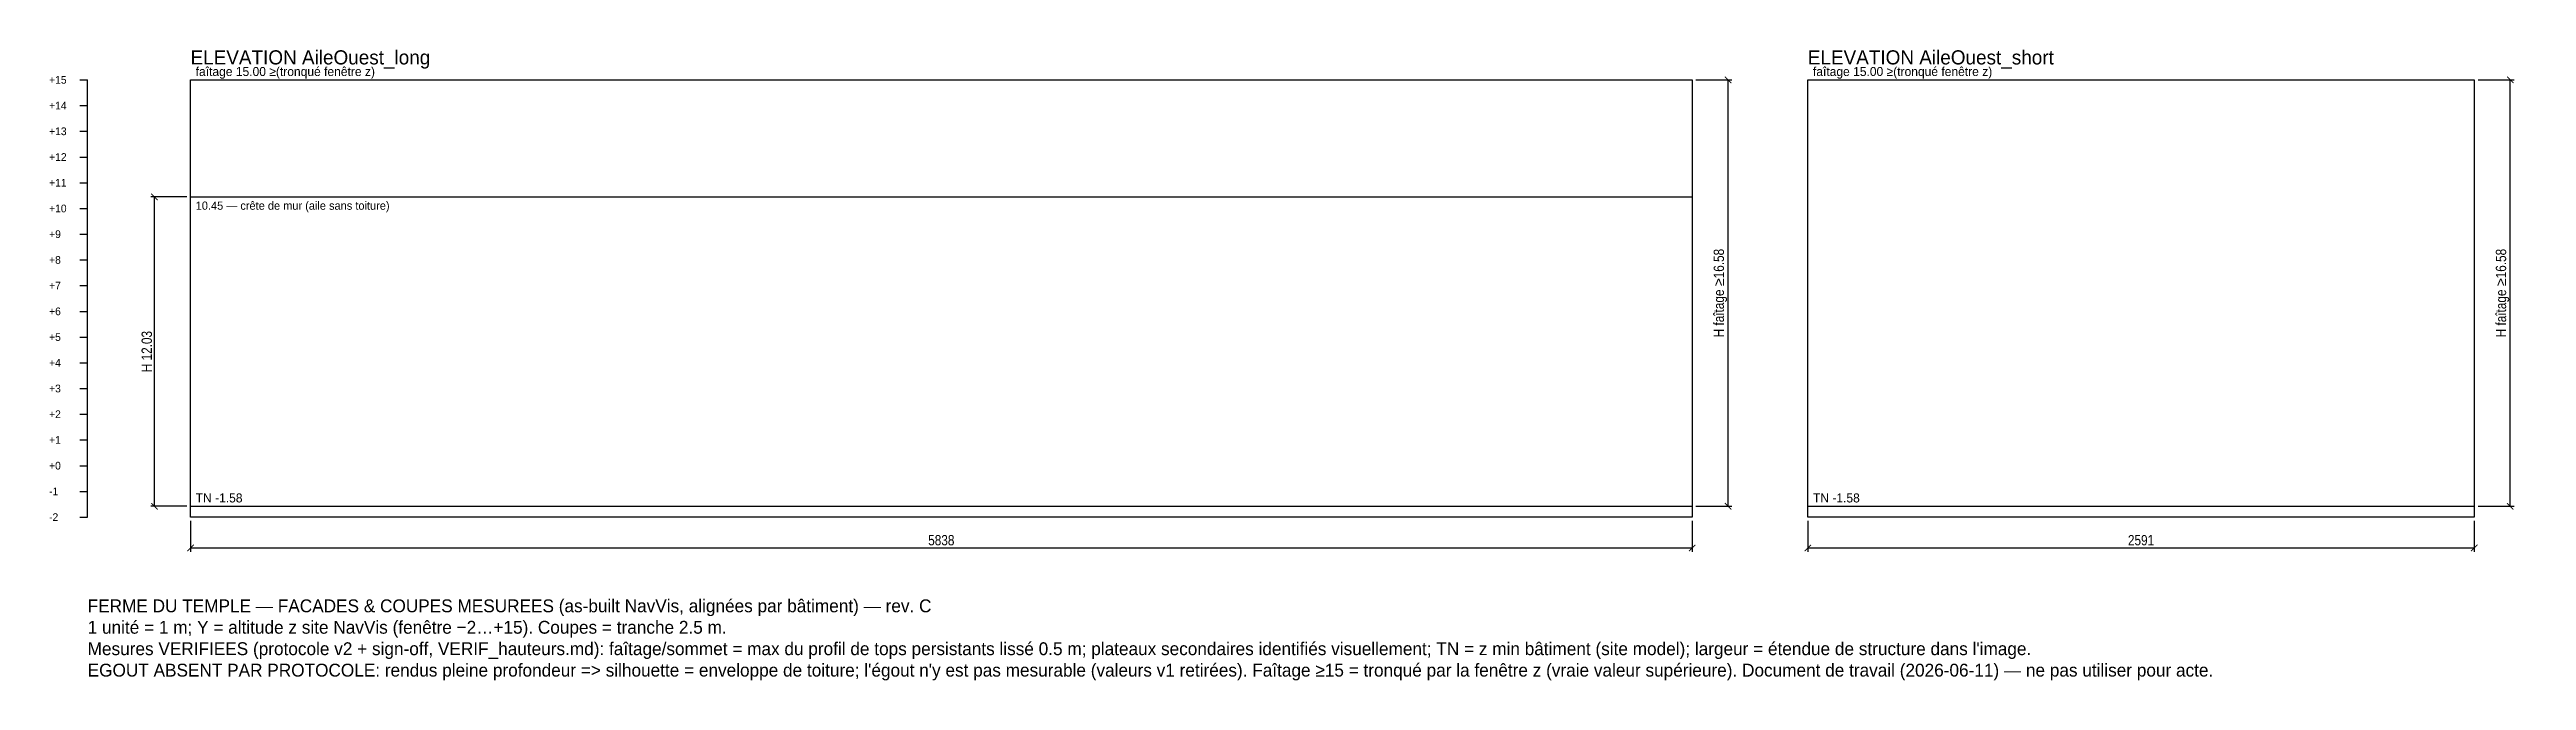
# Model space of a CAD drawing. Header units: metres. Extents: x -5 to 661, y -8 to 16.
# Drawn here: x -5.5 to 90.8, y -8.4 to 16.2 of the extents above; entities that cross this region are included whole.
import ezdxf

# ---------------------------------------------------------------- set-up
doc = ezdxf.new("R2010")
doc.units = ezdxf.units.M
for name, color, linetype in [('ELEV-AileOuest_long', 7, 'Continuous'), ('ELEV-AileOuest_short', 7, 'Continuous'), ('LIGNES-NIVEAU', 4, 'Continuous'), ('MESURES', 1, 'Continuous'), ('NOTES', 2, 'Continuous'), ('TITRES', 7, 'Continuous'), ('Z-SCALE', 5, 'Continuous')]:
    doc.layers.add(name, color=color, linetype=linetype)
doc.styles.add('OpenSansCondensed-Light', font='OpenSansCondensed-Light.ttf')
doc.dimstyles.new('EZDXF', dxfattribs={"dimtxt": 0.25, "dimasz": 0.175, "dimexe": 0.375, "dimexo": 0.125, "dimgap": 0.1, "dimtad": 1, "dimlfac": 100, "dimzin": 12, "dimdsep": 46, "dimtxsty": 'OpenSansCondensed-Light', "dimblk": 'ARCHTICK', "dimcen": 2.5, "dimazin": 3, "dimtfac": 0.5, "dimtmove": 2, "dimatfit": 3})
picture_1 = doc.add_image_def('image1.png', size_in_pixel=(2802, 816))
picture_2 = doc.add_image_def('image2.png', size_in_pixel=(1813, 1190))

# ---------------------------------------------------------------- blocks, each defined once
blk = doc.blocks.new('_ARCHTICK')
at = {"color": 0, "linetype": 'BYBLOCK', "const_width": 0.15}
blk.add_lwpolyline([(-0.5, -0.5), (0.5, 0.5)], dxfattribs=at)

msp = doc.modelspace()

# ---------------------------------------------------------------- linework, layer by layer
at = {"layer": 'LIGNES-NIVEAU'}
for points in [[(0, 15), (58.38, 15)], [(62.88, 15), (88.79, 15)], [(0, 10.45), (58.38, 10.45)]]:
    msp.add_lwpolyline(points, dxfattribs=at)
at = {"layer": 'LIGNES-NIVEAU', "const_width": 0.06}
for points in [[(0, -1.58), (58.38, -1.58)], [(62.88, -1.58), (88.79, -1.58)]]:
    msp.add_lwpolyline(points, dxfattribs=at)
at = {"layer": 'Z-SCALE'}
for p, q in [((-4.3, 15), (-4, 15)), ((-4, -2), (-4, 15)), ((-4.3, 14), (-4, 14)), ((-4.3, 13), (-4, 13)), ((-4.3, 12), (-4, 12)), ((-4.3, 11), (-4, 11)), ((-4.3, 10), (-4, 10)), ((-4.3, 9), (-4, 9)), ((-4.3, 8), (-4, 8)), ((-4.3, 7), (-4, 7)), ((-4.3, 6), (-4, 6)), ((-4.3, 5), (-4, 5)), ((-4.3, 4), (-4, 4)), ((-4.3, 3), (-4, 3)), ((-4.3, 2), (-4, 2)), ((-4.3, 1), (-4, 1)), ((-4.3, 0), (-4, 0)), ((-4.3, -1), (-4, -1)), ((-4.3, -2), (-4, -2))]:
    msp.add_line(p, q, dxfattribs=at)

# ---------------------------------------------------------------- texts
at = {"layer": 'LIGNES-NIVEAU'}
for s, height, p in [('faîtage 15.00 ≥(tronqué fenêtre z)', 0.35, (0.2, 15.15)), ('faîtage 15.00 ≥(tronqué fenêtre z)', 0.35, (63.08, 15.15)), ('10.45 — crête de mur (aile sans toiture)', 0.32, (0.2, 9.95)), ('TN -1.58', 0.35, (0.2, -1.43)), ('TN -1.58', 0.35, (63.08, -1.43))]:
    msp.add_text(s, height=height, dxfattribs=at).set_placement(p)
at = {"layer": 'NOTES', "insert": (-4, -5.2), "char_height": 0.5, "attachment_point": 1}
msp.add_mtext("FERME DU TEMPLE — FACADES & COUPES MESUREES (as-built NavVis, alignées par bâtiment) — rev. C\\P1 unité = 1 m; Y = altitude z site NavVis (fenêtre −2…+15). Coupes = tranche 2.5 m.\\PMesures VERIFIEES (protocole v2 + sign-off, VERIF_hauteurs.md): faîtage/sommet = max du profil de tops persistants lissé 0.5 m; plateaux secondaires identifiés visuellement; TN = z min bâtiment (site model); largeur = étendue de structure dans l'image.\\PEGOUT ABSENT PAR PROTOCOLE: rendus pleine profondeur => silhouette = enveloppe de toiture; l'égout n'y est pas mesurable (valeurs v1 retirées). Faîtage ≥15 = tronqué par la fenêtre z (vraie valeur supérieure). Document de travail (2026-06-11) — ne pas utiliser pour acte.", dxfattribs=at)
at = {"layer": 'TITRES'}
for s, p in [('ELEVATION AileOuest_long', (0, 15.6)), ('ELEVATION AileOuest_short', (62.88, 15.6))]:
    msp.add_text(s, height=0.55, dxfattribs=at).set_placement(p)
at = {"layer": 'Z-SCALE'}
for s, p in [('+15', (-5.5, 14.85)), ('+14', (-5.5, 13.85)), ('+13', (-5.5, 12.85)), ('+12', (-5.5, 11.85)), ('+11', (-5.5, 10.85)), ('+10', (-5.5, 9.85)), ('+9', (-5.5, 8.85)), ('+8', (-5.5, 7.85)), ('+7', (-5.5, 6.85)), ('+6', (-5.5, 5.85)), ('+5', (-5.5, 4.85)), ('+4', (-5.5, 3.85)), ('+3', (-5.5, 2.85)), ('+2', (-5.5, 1.85)), ('+1', (-5.5, 0.85)), ('+0', (-5.5, -0.15)), ('-1', (-5.5, -1.15)), ('-2', (-5.5, -2.15))]:
    msp.add_text(s, height=0.3, dxfattribs=at).set_placement(p)

# ---------------------------------------------------------------- dimensions: what is measured, and where the dimension line sits
at = {"layer": 'MESURES'}
for base, p1, p2, text in [((59.78, -1.58), (58.38, -1.58), (58.38, 15), 'H faîtage ≥16.58'), ((90.19, -1.58), (88.79, -1.58), (88.79, 15), 'H faîtage ≥16.58'), ((-1.4, -1.58), (0, -1.58), (0, 10.45), 'H 12.03')]:
    msp.add_linear_dim(base=base, p1=p1, p2=p2, angle=90, text=text, dimstyle='EZDXF', override={"dimtxt": 0.4, "dimasz": 0.25, "dimexe": 0.15, "dimexo": 0.15, "dimdec": 2}, dxfattribs=at).render()
for base, p1, p2 in [((0, -3.2), (0, -2), (58.38, -2)), ((62.88, -3.2), (62.88, -2), (88.79, -2))]:
    msp.add_linear_dim(base=base, p1=p1, p2=p2, dimstyle='EZDXF', override={"dimtxt": 0.4, "dimasz": 0.25, "dimexe": 0.15, "dimexo": 0.15, "dimdec": 2}, dxfattribs=at).render()

# ---------------------------------------------------------------- pictures from other files: only their frames are drawn
at = {"layer": 'ELEV-AileOuest_long'}
image = msp.add_image(picture_1, insert=(0, -2), size_in_units=(58.38, 17), dxfattribs=at)
at = {"layer": 'ELEV-AileOuest_short'}
image = msp.add_image(picture_2, insert=(62.88, -2), size_in_units=(25.91, 17), dxfattribs=at)

doc.saveas('drawing.dxf')
